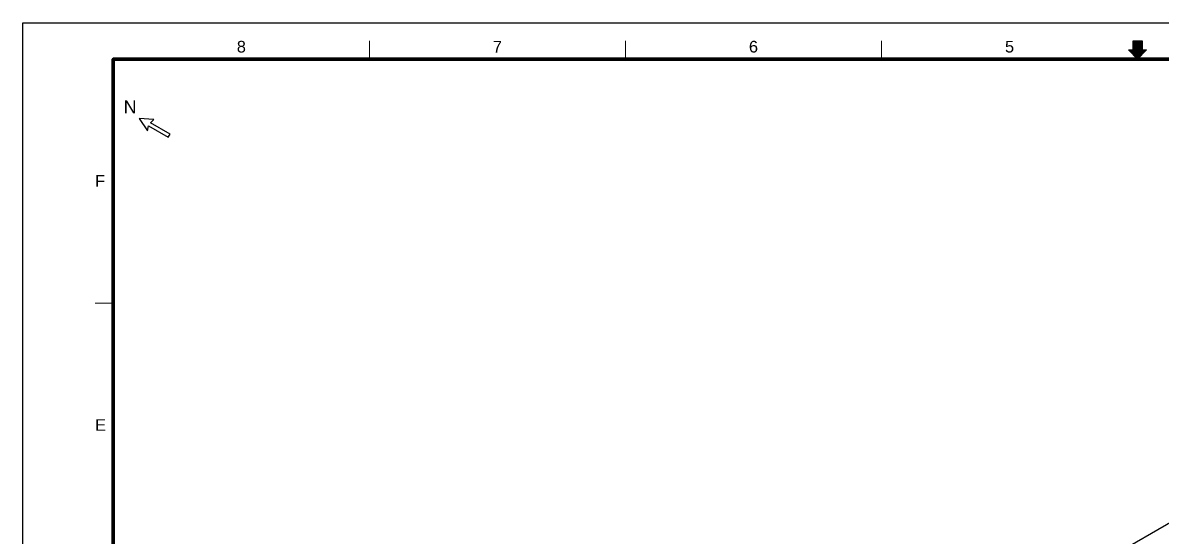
# Model space of a CAD drawing. Header units: inches. Extents: x 0 to 841, y 0 to 594.
# Drawn here: x 0 to 440.5, y 395.3 to 594 of the extents above; entities that cross this region are included whole.
import ezdxf
from ezdxf.enums import TextEntityAlignment as Align

# ---------------------------------------------------------------- set-up
doc = ezdxf.new("R2010")
doc.units = ezdxf.units.IN
doc.header["$MEASUREMENT"] = 0
for name, color, linetype in [('BG Border', 7, 'Continuous'), ('DIMLINES', 7, 'Continuous'), ('FRAME', 7, 'Continuous')]:
    doc.layers.add(name, color=color, linetype=linetype)
doc.styles.add('Arial', font='arial.ttf')

msp = doc.modelspace()

# ---------------------------------------------------------------- linework, layer by layer
at = {"layer": 'BG Border', "color": 7, "linetype": 'Continuous', "lineweight": 25}
for p, q in [((0, 594), (841, 594)), ((0, 0), (0, 594)), ((429.25, 587.02), (432.75, 587.02)), ((429.25, 583.5), (429.25, 587.02)), ((432.75, 587.02), (432.75, 583.5)), ((431, 580), (427.5, 583.5)), ((427.5, 583.5), (429.25, 583.5)), ((434.5, 583.5), (431, 580)), ((432.75, 583.5), (434.5, 583.5))]:
    msp.add_line(p, q, dxfattribs=at)
at = {"layer": 'BG Border', "color": 7, "linetype": 'Continuous', "lineweight": 13}
for p, q in [((134, 580), (134, 587.02)), ((233, 580), (233, 587.02)), ((332, 580), (332, 587.02)), ((429.4, 581.6), (429.4, 587.02)), ((429.6, 581.4), (429.6, 587.02)), ((429.8, 581.2), (429.8, 587.02)), ((430, 581), (430, 587.02)), ((430.2, 580.8), (430.2, 587.02)), ((430.4, 580.6), (430.4, 587.02)), ((430.6, 580.4), (430.6, 587.02)), ((430.8, 580.2), (430.8, 587.02)), ((431, 580), (431, 587.02)), ((431.2, 580.2), (431.2, 587.02)), ((431.4, 580.4), (431.4, 587.02)), ((431.6, 580.6), (431.6, 587.02)), ((431.8, 580.8), (431.8, 587.02)), ((432, 581), (432, 587.02)), ((432.2, 581.2), (432.2, 587.02)), ((432.4, 581.4), (432.4, 587.02)), ((432.6, 581.6), (432.6, 587.02)), ((427.6, 583.4), (427.6, 583.5)), ((427.8, 583.2), (427.8, 583.5)), ((428, 583), (428, 583.5)), ((428.2, 582.8), (428.2, 583.5)), ((428.4, 582.6), (428.4, 583.5)), ((428.6, 582.4), (428.6, 583.5)), ((428.8, 582.2), (428.8, 583.5)), ((429, 582), (429, 583.5)), ((429.2, 581.8), (429.2, 583.5)), ((432.8, 581.8), (432.8, 583.5)), ((433, 582), (433, 583.5)), ((433.2, 582.2), (433.2, 583.5)), ((433.4, 582.4), (433.4, 583.5)), ((433.6, 582.6), (433.6, 583.5)), ((433.8, 582.8), (433.8, 583.5)), ((434, 583), (434, 583.5)), ((434.2, 583.2), (434.2, 583.5)), ((434.4, 583.4), (434.4, 583.5)), ((27.98, 485.67), (35, 485.67))]:
    msp.add_line(p, q, dxfattribs=at)
at = {"layer": 'BG Border', "color": 3, "linetype": 'Continuous', "lineweight": 120}
for p, q in [((35, 580), (827, 580)), ((35, 14), (35, 580))]:
    msp.add_line(p, q, dxfattribs=at)
msp.add_lwpolyline([(827, 580), (35, 580), (35, 14), (827, 14)], close=True, dxfattribs=at)
at = {"layer": 'DIMLINES', "color": 2, "linetype": 'Continuous', "lineweight": 30}
msp.add_line((193.64, 256.76), (564.76, 470.92), dxfattribs=at)
at = {"layer": 'FRAME', "color": 2, "linetype": 'Continuous', "lineweight": 30}
for p, q in [((45, 557), (48.2, 552.2)), ((50.6, 556.6), (45, 557)), ((49.4, 555.4), (50.6, 556.6)), ((57, 551), (49.4, 555.4)), ((48.2, 552.2), (48.6, 554.2)), ((48.6, 554.2), (56.2, 549.8)), ((56.2, 549.8), (57, 551))]:
    msp.add_line(p, q, dxfattribs=at)

# ---------------------------------------------------------------- texts
at = {"layer": 'BG Border', "color": 3, "style": 'Arial', "width": 1.008516}
for s, p in [('8', (84.5, 587.02)), ('7', (183.5, 587.02)), ('6', (282.5, 587.02)), ('5', (381.5, 587.02))]:
    msp.add_text(s, height=4.5, dxfattribs=at).set_placement(p, align=Align.TOP_CENTER)
at = {"layer": 'BG Border', "color": 3, "style": 'Arial'}
for s, width, p in [('F', 0.993934, (27.98, 532.93)), ('E', 1.004063, (27.98, 438.6))]:
    msp.add_text(s, height=4.5, dxfattribs=dict(at, width=width)).set_placement(p, align=Align.MIDDLE_LEFT)
at = {"layer": 'FRAME', "color": 2, "style": 'Arial', "width": 0.992063}
msp.add_text('N', height=5, dxfattribs=at).set_placement((39, 559))

doc.saveas('drawing.dxf')
